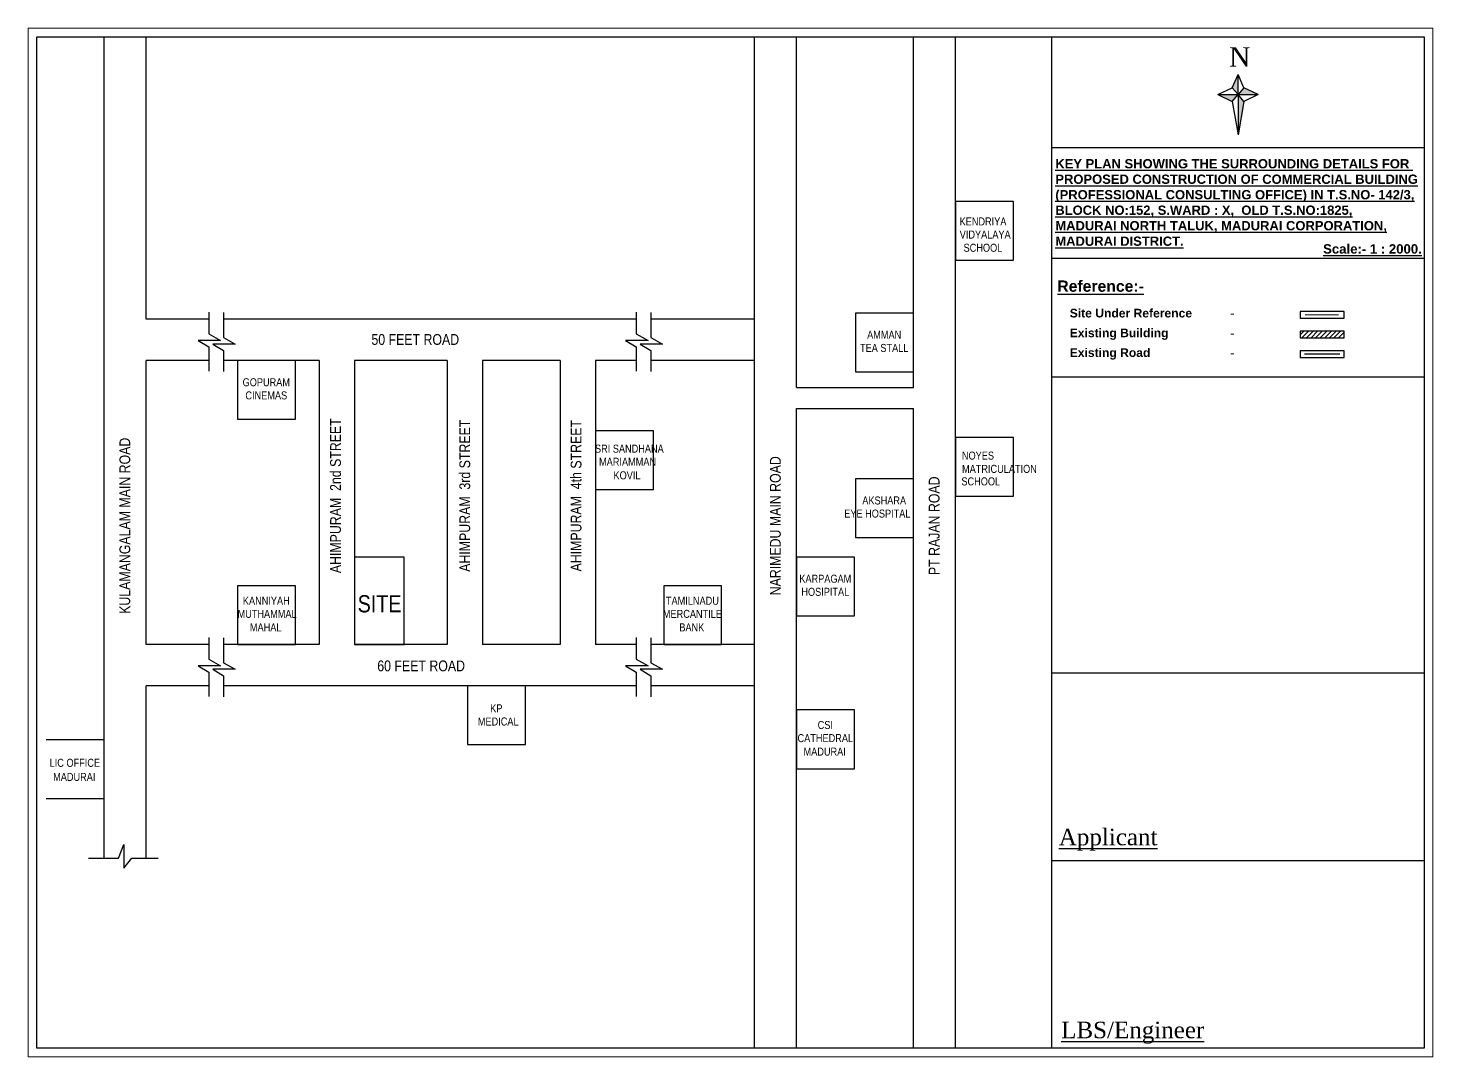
# Model space of a CAD drawing. Header units: metres. Extents: x 6910 to 7143, y 127 to 187.
# Drawn here: x 7072.9 to 7142.7, y 135.5 to 186.6 of the extents above; entities that cross this region are included whole.
import ezdxf
from ezdxf.enums import TextEntityAlignment as Align

# ---------------------------------------------------------------- set-up
doc = ezdxf.new("R2010")
doc.units = ezdxf.units.M
doc.layers.add('LOCATION_PLAN', color=7, linetype='Continuous', lineweight=0)
doc.styles.add('CODE', font='arialbd.ttf')
doc.styles.add('CORP LOCATION', font='ARIALN.TTF')
doc.styles.add('style4', font='arialbd.ttf', dxfattribs={"height": 3.81})
doc.styles.add('Times New', font='times.ttf')

msp = doc.modelspace()

# ---------------------------------------------------------------- hatches: boundary and pattern name
h = msp.add_hatch()
h.set_pattern_fill('ANSI31', color=256, scale=1.290543, style=0)
h.set_pattern_definition([(45, (6810.7705, 103.14395), (-0.11406895, 0.11406895), [])])
h.paths.add_polyline_path([(7138.259, 171.519), (7136.077, 171.519), (7136.077, 171.191), (7138.259, 171.191)])

# ---------------------------------------------------------------- linework, layer by layer
for p, q in [((7076.647, 145.343), (7076.647, 186.141)), ((7078.731, 172.117), (7078.731, 186.141)), ((7108.968, 135.903), (7108.968, 186.141)), ((7111.052, 168.721), (7111.052, 186.141)), ((7116.859, 168.721), (7116.859, 186.141)), ((7118.943, 135.903), (7118.943, 186.141)), ((7123.738, 135.903), (7123.738, 186.141)), ((7132.702, 183.608), (7132.986, 184.273)), ((7132.986, 183.272), (7132.986, 184.273)), ((7133.27, 183.608), (7132.986, 184.273)), ((7131.985, 183.272), (7132.702, 183.608)), ((7132.702, 183.608), (7132.986, 183.272)), ((7133.27, 183.608), (7132.986, 183.272)), ((7133.987, 183.272), (7133.27, 183.608)), ((7131.985, 183.272), (7132.702, 182.936)), ((7131.985, 183.272), (7133.987, 183.272)), ((7132.702, 182.936), (7132.986, 183.272)), ((7132.702, 182.936), (7132.986, 181.271)), ((7133.27, 182.936), (7132.986, 183.272)), ((7132.986, 183.272), (7132.986, 181.271)), ((7133.27, 182.936), (7132.986, 181.271)), ((7133.987, 183.272), (7133.27, 182.936)), ((7123.738, 180.649), (7142.234, 180.649)), ((7123.738, 175.142), (7142.234, 175.142)), ((7138.041, 170.374), (7136.295, 170.374)), ((7078.731, 155.957), (7078.731, 170.064)), ((7087.331, 170.064), (7087.331, 155.957)), ((7089.086, 170.064), (7089.086, 155.957)), ((7093.692, 170.064), (7093.692, 155.957)), ((7095.448, 170.064), (7095.448, 155.957)), ((7099.303, 170.064), (7099.303, 155.957)), ((7101.059, 170.064), (7101.059, 155.957)), ((7108.968, 155.957), (7108.968, 170.064)), ((7123.738, 169.258), (7142.234, 169.258)), ((7111.052, 168.721), (7116.859, 168.721)), ((7111.052, 135.903), (7111.052, 167.682)), ((7111.052, 167.682), (7116.859, 167.682)), ((7116.859, 135.903), (7116.859, 167.682)), ((7123.738, 154.556), (7142.234, 154.556)), ((7078.731, 145.343), (7078.731, 153.904)), ((7108.968, 135.903), (7108.968, 153.904)), ((7123.738, 145.23), (7142.234, 145.23))]:
    msp.add_line(p, q)
at = {"color": 1}
for p, q in [((7118.943, 177.959), (7118.943, 175.043)), ((7113.978, 172.416), (7113.978, 169.499)), ((7083.278, 170.064), (7083.278, 167.147)), ((7101.059, 166.567), (7101.059, 163.65)), ((7118.943, 166.239), (7118.943, 163.322)), ((7113.978, 164.188), (7113.978, 161.271)), ((7111.052, 160.301), (7111.052, 157.384)), ((7083.278, 158.873), (7083.278, 155.957)), ((7104.449, 158.873), (7104.449, 155.957)), ((7094.701, 153.904), (7094.701, 150.987)), ((7111.052, 152.702), (7111.052, 149.786))]:
    msp.add_line(p, q, dxfattribs=at)
for points in [[(7073.304, 186.141), (7142.234, 186.141), (7142.234, 135.903), (7073.304, 135.903)], [(7136.077, 172.172), (7138.259, 172.172), (7138.259, 172.5), (7136.077, 172.5)], [(7136.077, 171.191), (7138.259, 171.191), (7138.259, 171.519), (7136.077, 171.519)], [(7136.077, 170.21), (7138.259, 170.21), (7138.259, 170.538), (7136.077, 170.538)], [(7089.086, 155.957), (7091.561, 155.957), (7091.561, 160.3), (7089.086, 160.3)]]:
    msp.add_lwpolyline(points, close=True)
for points in [[(7118.943, 175.043), (7121.824, 175.043), (7121.824, 177.959), (7118.943, 177.959)], [(7113.978, 169.499), (7116.859, 169.499), (7116.859, 172.416), (7113.978, 172.416)], [(7083.278, 167.147), (7086.158, 167.147), (7086.158, 170.064), (7083.278, 170.064)], [(7101.059, 163.65), (7103.939, 163.65), (7103.939, 166.567), (7101.059, 166.567)], [(7118.943, 163.322), (7121.824, 163.322), (7121.824, 166.239), (7118.943, 166.239)], [(7113.978, 161.271), (7116.859, 161.271), (7116.859, 164.188), (7113.978, 164.188)], [(7111.052, 157.384), (7113.933, 157.384), (7113.933, 160.301), (7111.052, 160.301)], [(7083.278, 155.957), (7086.158, 155.957), (7086.158, 158.873), (7083.278, 158.873)], [(7104.449, 155.957), (7107.33, 155.957), (7107.33, 158.873), (7104.449, 158.873)], [(7094.701, 150.987), (7097.581, 150.987), (7097.581, 153.904), (7094.701, 153.904)], [(7111.052, 149.786), (7113.933, 149.786), (7113.933, 152.702), (7111.052, 152.702)], [(7073.766, 148.304), (7076.647, 148.304), (7076.647, 151.221), (7073.766, 151.221)]]:
    msp.add_lwpolyline(points, dxfattribs=at)
for points in [[(7081.849, 172.458), (7081.849, 171.383), (7082.434, 171.056), (7081.316, 171.056), (7081.849, 170.742), (7081.849, 169.534)], [(7082.575, 172.453), (7082.575, 171.208), (7083.16, 170.882), (7082.042, 170.882), (7082.575, 170.567), (7082.575, 169.519)], [(7103.086, 172.458), (7103.086, 171.383), (7103.671, 171.056), (7102.554, 171.056), (7103.086, 170.742), (7103.086, 169.534)], [(7103.813, 172.453), (7103.813, 171.208), (7104.398, 170.882), (7103.28, 170.882), (7103.813, 170.567), (7103.813, 169.519)], [(7081.849, 172.117), (7078.731, 172.117)], [(7103.086, 172.117), (7082.575, 172.117)], [(7108.968, 172.117), (7103.813, 172.117)], [(7081.849, 170.064), (7078.731, 170.064)], [(7087.331, 170.064), (7082.575, 170.064)], [(7093.692, 170.064), (7089.086, 170.064)], [(7099.303, 170.064), (7095.448, 170.064)], [(7103.086, 170.064), (7101.059, 170.064)], [(7108.968, 170.064), (7103.813, 170.064)], [(7081.849, 155.957), (7078.731, 155.957)], [(7081.849, 156.298), (7081.849, 155.223), (7082.434, 154.896), (7081.316, 154.896), (7081.849, 154.582), (7081.849, 153.374)], [(7082.575, 156.293), (7082.575, 155.048), (7083.16, 154.722), (7082.042, 154.722), (7082.575, 154.407), (7082.575, 153.359)], [(7087.331, 155.957), (7082.575, 155.957)], [(7093.692, 155.957), (7089.086, 155.957)], [(7099.303, 155.957), (7095.448, 155.957)], [(7103.086, 155.957), (7101.059, 155.957)], [(7103.086, 156.298), (7103.086, 155.223), (7103.671, 154.896), (7102.554, 154.896), (7103.086, 154.582), (7103.086, 153.374)], [(7103.813, 156.293), (7103.813, 155.048), (7104.398, 154.722), (7103.28, 154.722), (7103.813, 154.407), (7103.813, 153.359)], [(7108.968, 155.957), (7103.813, 155.957)], [(7081.849, 153.904), (7078.731, 153.904)], [(7103.086, 153.904), (7082.575, 153.904)], [(7108.968, 153.904), (7103.813, 153.904)], [(7075.869, 145.343), (7077.37, 145.343), (7077.625, 146.015), (7077.625, 144.849), (7078.018, 145.343), (7079.339, 145.343)]]:
    msp.add_lwpolyline(points)
at = {"const_width": 0.057}
msp.add_lwpolyline([(7136.32, 172.328), (7137.983, 172.328)], dxfattribs=at)
for points in [[(7132.986, 184.273), (7132.986, 183.272), (7132.702, 183.608)], [(7132.986, 183.272), (7133.27, 183.608), (7133.987, 183.272)], [(7131.985, 183.272), (7132.986, 183.272), (7132.702, 182.936)], [(7132.986, 183.272), (7133.27, 182.936), (7132.986, 181.271)]]:
    msp.add_solid(points)
at = {"layer": 'LOCATION_PLAN'}
msp.add_lwpolyline([(7072.87, 186.575), (7142.668, 186.575), (7142.668, 135.469), (7072.87, 135.469)], close=True, dxfattribs=at)

# ---------------------------------------------------------------- texts
for s, height, style, p in [('N', 0.971, 'Times New', (7132.539, 184.656)), ('%%UScale:- 1 : 2000.', 0.46767, 'style4', (7137.214, 175.373)), ('%%UReference:-', 0.55924, 'style4', (7124.008, 173.478)), ('Site Under Reference', 0.43018, 'style4', (7124.624, 172.201)), ('-', 0.43, 'Times New', (7132.596, 172.202)), ('Existing Building', 0.43018, 'style4', (7124.624, 171.22)), ('-', 0.43, 'Times New', (7132.596, 171.221)), ('Existing Road', 0.43018, 'style4', (7124.624, 170.239)), ('-', 0.43, 'Times New', (7132.596, 170.24)), ('%%UApplicant', 0.82297, 'Times New', (7124.081, 145.982)), ('%%ULBS/Engineer', 0.82297, 'Times New', (7124.198, 136.396))]:
    msp.add_text(s, height=height, dxfattribs=dict(style=style)).set_placement(p)
at = {"style": 'CORP LOCATION'}
for s, height, p in [('KENDRIYA', 0.3976, (7120.315, 176.97)), ('VIDYALAYA', 0.3976, (7120.423, 176.318)), ('SCHOOL', 0.3976, (7120.312, 175.664)), ('50 FEET ROAD', 0.53491, (7092.108, 171.107)), ('AMMAN', 0.3976, (7115.406, 171.339)), ('TEA STALL', 0.3976, (7115.406, 170.687)), ('GOPURAM', 0.3976, (7084.705, 168.982)), ('CINEMAS', 0.3976, (7084.705, 168.33)), ('SRI SANDHANA', 0.39756, (7102.744, 165.683)), ('NOYES', 0.3976, (7120.064, 165.339)), ('MARIAMMAN', 0.3976, (7102.655, 165.031)), ('MATRICULATION', 0.39756, (7121.131, 164.679)), ('KOVIL', 0.3976, (7102.626, 164.359)), ('SCHOOL', 0.3976, (7120.204, 164.058)), ('EYE HOSPITAL', 0.39756, (7115.065, 162.458)), ('AKSHARA', 0.3976, (7115.406, 163.11)), ('KARPAGAM', 0.3976, (7112.48, 159.224)), ('HOSIPITAL', 0.3976, (7112.48, 158.572)), ('KANNIYAH', 0.3976, (7084.705, 158.129)), ('SITE', 0.8533, (7090.333, 157.978)), ('TAMILNADU', 0.3976, (7105.877, 158.129)), ('MUTHAMMAL', 0.3976, (7084.745, 157.477)), ('MERCANTILE', 0.3976, (7105.877, 157.477)), ('MAHAL', 0.3976, (7084.676, 156.805)), ('BANK', 0.3976, (7105.847, 156.805)), ('60 FEET ROAD', 0.53491, (7092.399, 154.893)), ('KP', 0.3976, (7096.134, 152.782)), ('MEDICAL', 0.3976, (7096.228, 152.13)), ('CSI', 0.3976, (7112.48, 151.957)), ('CATHEDRAL', 0.3976, (7112.48, 151.305)), ('MADURAI', 0.3976, (7112.45, 150.634)), ('LIC OFFICE', 0.3976, (7075.193, 150.079)), ('MADURAI', 0.3976, (7075.164, 149.379))]:
    msp.add_text(s, height=height, dxfattribs=at).set_placement(p, align=Align.MIDDLE_CENTER)
for s, p in [('AHIMPURAM  2nd STREET', (7088.145, 163.346)), ('AHIMPURAM  3rd STREET', (7094.567, 163.346)), ('AHIMPURAM  4th STREET', (7100.096, 163.346)), ('KULAMANGALAM MAIN ROAD', (7077.676, 161.853)), ('NARIMEDU MAIN ROAD', (7109.997, 161.853)), ('PT RAJAN ROAD', (7117.888, 161.853))]:
    msp.add_text(s, height=0.53491, rotation=90, dxfattribs=at).set_placement(p, align=Align.MIDDLE_CENTER)
at = {"insert": (7123.908, 180.069), "char_height": 0.46159, "attachment_point": 1, "style": 'CODE'}
msp.add_mtext_dynamic_manual_height_columns('{\\LKEY PLAN SHOWING THE SURROUNDING DETAILS FOR  PROPOSED CONSTRUCTION OF COMMERCIAL BUILDING (PROFESSIONAL CONSULTING OFFICE) IN T.S.NO- 142/3, \\PBLOCK NO:152, S.WARD : X,  OLD T.S.NO:1825, \\PMADURAI NORTH TALUK, MADURAI CORPORATION, \\PMADURAI DISTRICT.}', width=18.645, gutter_width=22.5, heights=[8.281], dxfattribs=at)

doc.saveas('drawing.dxf')
